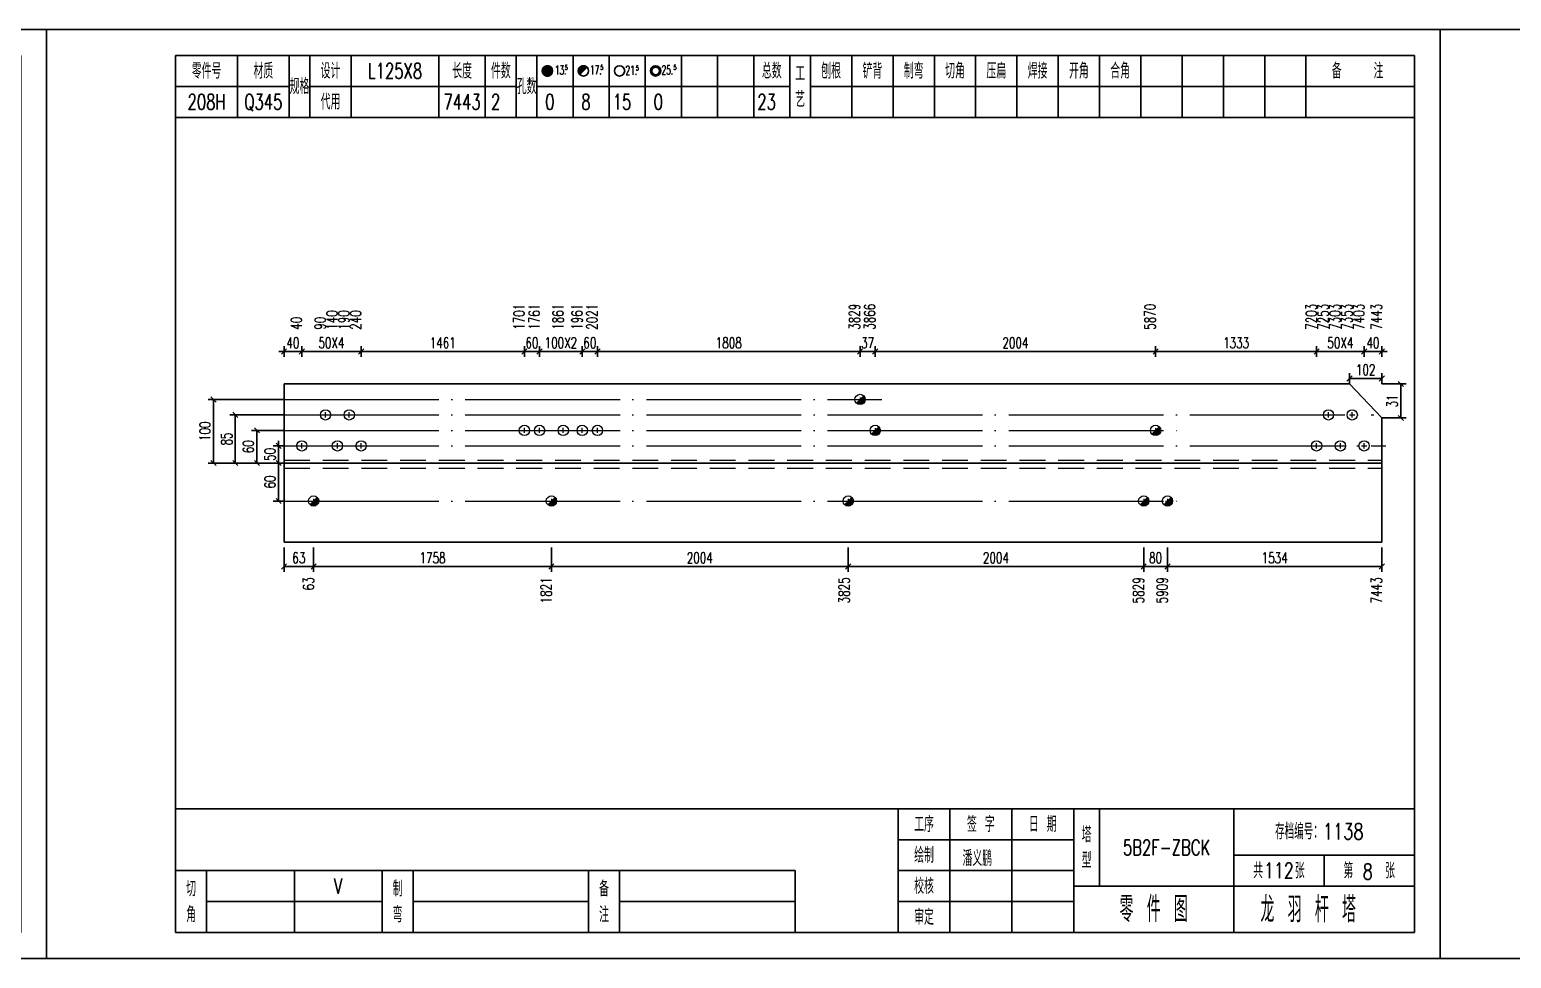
# Model space of a CAD drawing. Header units: millimetres. Extents: x 0 to 30240, y -10896 to -1348.
# Drawn here: x 1886.7 to 2173.8, y -2069 to -1889 of the extents above; entities that cross this region are included whole.
import ezdxf
from ezdxf.enums import TextEntityAlignment as Align

# ---------------------------------------------------------------- set-up
doc = ezdxf.new("R2010")
doc.units = ezdxf.units.MM
doc.header["$LTSCALE"] = 20
doc.header["$PDMODE"] = 1
doc.linetypes.add('DASHDOT2X', pattern=[1.75, 1.5, -0.125, 0, -0.125])
doc.linetypes.add('HIDDEN', pattern=[0.375, 0.25, -0.125])
for name, color, linetype, lineweight in [('1', 7, 'Continuous', 25), ('11', 3, 'Continuous', 13), ('2', 1, 'HIDDEN', 13), ('5', 1, 'Continuous', 13), ('7', 2, 'DASHDOT2X', 13)]:
    doc.layers.add(name, color=color, linetype=linetype, lineweight=lineweight)
doc.styles.get("Standard").update_dxf_attribs({"font": 'simplex', "width": 0.7, "bigfont": 'gbhzfs.shx'})
doc.styles.add('SYMBOL_TXT', font='txt.shx', dxfattribs={"width": 0.6})
doc.styles.add('TITLE_TXT', font='simplex.shx', dxfattribs={"width": 0.75, "height": 2.5, "bigfont": 'gbhzfs.shx'})
doc.dimstyles.get("Standard").update_dxf_attribs({"dimtxt": 2.1, "dimasz": 1, "dimexe": 1.05, "dimexo": 0, "dimgap": 0.63, "dimtad": 1, "dimzin": 0, "dimdsep": 46, "dimtxsty": 'standard', "dimblk": 'OBLIQUE', "dimblk1": 'OBLIQUE', "dimblk2": 'OBLIQUE', "dimcen": 0.09, "dimadec": 0, "dimazin": 0, "dimtfac": 1, "dimtdec": 1, "dimtix": 1, "dimtmove": 0, "dimatfit": 3, "dimfxl": 0, "dimtolj": 1, "dimtzin": 0, "dimarcsym": 0})
pattern_1 = [(0, (-3, 0), (0, 0.0125), [])]

# ---------------------------------------------------------------- blocks, each defined once
blk = doc.blocks.new('M12_HOLE')
h = blk.add_hatch()
h.set_pattern_fill('LINE', scale=0.1, style=0)
h.set_pattern_definition(pattern_1)
h.paths.add_polyline_path([(-5, 0, 1), (-1, 0, 1)])
at = {"color": 7}
blk.add_circle((-3, 0), 2, dxfattribs=at)
at = {"color": 7, "attachment_point": 1, "style": 'SYMBOL_TXT'}
for s, insert, char_height, width in [('13\\f??|b0|i0|c0|p54;.', (-0.12, 2.11), 3.5, 5.7075), ('5', (3.74, 2.26), 1.8, 2.9309)]:
    blk.add_mtext(s, dxfattribs=dict(at, insert=insert, char_height=char_height, width=width))
blk = doc.blocks.new('M16_HOLE')
h = blk.add_hatch()
h.set_pattern_fill('LINE', scale=0.1, style=0)
h.set_pattern_definition(pattern_1)
h.paths.add_polyline_path([(-1.59, 1.41, 0.668179), (-5, 0, 0.198912), (-4.41, -1.41)])
at = {"color": 7}
blk.add_circle((-3, 0), 2, dxfattribs=at)
at = {"color": 7, "attachment_point": 1, "style": 'SYMBOL_TXT'}
for s, insert, char_height, width in [('17.', (-0.44, 2.13), 3.5, 6.3164), ('5', (3.56, 2.25), 1.8, 1.822)]:
    blk.add_mtext(s, dxfattribs=dict(at, insert=insert, char_height=char_height, width=width))
blk = doc.blocks.new('M20_HOLE')
at = {"color": 7}
blk.add_circle((-3, 0), 2, dxfattribs=at)
at = {"color": 7, "attachment_point": 1, "style": 'SYMBOL_TXT'}
for s, insert, char_height, width in [('21.', (-0.69, 2.01), 3.5, 6.0735), ('5', (3.32, 2.01), 1.8, 1.4576)]:
    blk.add_mtext(s, dxfattribs=dict(at, insert=insert, char_height=char_height, width=width))
blk = doc.blocks.new('M24_HOLE')
at = {"color": 7}
for radius in [2, 1.5]:
    blk.add_circle((-3, 0), radius, dxfattribs=at)
at = {"color": 7, "attachment_point": 1, "style": 'SYMBOL_TXT'}
for s, insert, char_height, width in [('25.', (-0.69, 2.13), 3.5, 2.4294), ('5', (3.93, 2.25), 1.8, 1.9435)]:
    blk.add_mtext(s, dxfattribs=dict(at, insert=insert, char_height=char_height, width=width))
blk = doc.blocks.new('JgCard')
for p, q in [((270, 180), (0, 180)), ((0, 180), (0, 0)), ((270, 0), (270, 180)), ((265, 175), (25, 175)), ((25, 175), (25, 5)), ((37, 175), (37, 163)), ((47, 175), (47, 163)), ((51, 175), (51, 163)), ((59, 175), (59, 163)), ((76, 175), (76, 163)), ((85, 175), (85, 163)), ((91, 175), (91, 163)), ((95, 175), (95, 163)), ((102, 175), (102, 163)), ((109, 175), (109, 163)), ((116, 175), (116, 163)), ((123, 175), (123, 163)), ((130, 175), (130, 163)), ((137, 175), (137, 163)), ((144, 175), (144, 163)), ((148, 175), (148, 163)), ((156, 175), (156, 163)), ((164, 175), (164, 163)), ((172, 175), (172, 163)), ((180, 175), (180, 163)), ((188, 175), (188, 163)), ((196, 175), (196, 163)), ((204, 175), (204, 163)), ((212, 175), (212, 163)), ((220, 175), (220, 163)), ((228, 175), (228, 163)), ((236, 175), (236, 163)), ((244, 175), (244, 163)), ((265, 5), (265, 175)), ((25, 169), (47, 169)), ((51, 169), (91, 169)), ((95, 169), (144, 169)), ((148, 169), (265, 169)), ((25, 163), (265, 163)), ((25, 29), (265, 29)), ((165, 5), (165, 29)), ((175, 5), (175, 29)), ((187, 5), (187, 29)), ((199, 5), (199, 29)), ((204, 29), (204, 14)), ((230, 5), (230, 29)), ((165, 23), (199, 23)), ((230, 20), (265, 20)), ((247.5, 20), (247.5, 14)), ((25, 17), (145, 17)), ((31, 5), (31, 17)), ((48, 17), (48, 5)), ((65, 5), (65, 17)), ((71, 5), (71, 17)), ((105, 5), (105, 17)), ((111, 5), (111, 17)), ((145, 5), (145, 17)), ((165, 17), (199, 17)), ((199, 14), (265, 14)), ((31, 11), (65, 11)), ((71, 11), (105, 11)), ((111, 11), (145, 11)), ((165, 11), (199, 11)), ((25, 5), (265, 5)), ((0, 0), (270, 0))]:
    blk.add_line(p, q)
blk.add_lwpolyline([(96.03, 171.99, -1), (98.03, 171.99, -1)], format="xyb", close=True)
blk.add_point((145, 96))
at = {"xscale": 0.5, "yscale": 0.5, "zscale": 0.5}
for name, p in [('M12_HOLE', (98.53, 171.99)), ('M16_HOLE', (105.5, 172)), ('M20_HOLE', (112.5, 172)), ('M24_HOLE', (119.5, 172))]:
    blk.add_blockref(name, p, dxfattribs=at)
at = {"style": 'TITLE_TXT', "width": 0.75}
for s, height, p in [('存档编号：1138', 3.076, (238.02, 23.07)), ('潘义鹏', 3, (177.45, 17.91)), ('龙 羽 杆 塔', 5, (235.17, 6.97))]:
    blk.add_text(s, height=height, dxfattribs=at).set_placement(p)
at = {"attachment_point": 5, "style": 'TITLE_TXT'}
for s, insert, char_height, width in [('零件号', (31, 172), 3, 15), ('材质', (42, 172), 3, 8), ('设计', (55, 172), 3, 8), ('长度', (80.5, 172), 3, 8), ('件数', (88, 172), 3, 6), ('总数', (140.5, 172), 3, 7), ('工\\P艺', (146, 169), 3, 4), ('刨根', (152, 172), 3, 8), ('铲背', (160, 172), 3, 8), ('制弯', (168, 172), 3, 8), ('切角', (176, 172), 3, 8), ('压扁', (184, 172), 3, 8), ('焊接', (192, 172), 3, 8), ('开角', (200, 172), 3, 8), ('合角', (208, 172), 3, 8), ('备    注', (254, 172), 3, 22), ('规格', (49, 169), 3, 4), ('孔数', (93, 169), 3, 4), ('代用', (55, 166), 3, 8), ('工序', (170, 26), 3, 10), ('签 字', (181, 26), 3, 12), ('日 期', (193, 26), 3, 12), ('塔\\P型', (201.5, 21.5), 3, 5), ('绘制', (170, 20), 3, 10), ('共    张', (238.75, 17), 3, 17.5), ('第    张', (256.25, 17), 3, 17.5), ('切\\P角', (28, 11), 3, 6), ('制\\P弯', (68, 11), 3, 6), ('备\\P注', (108, 11), 3, 6), ('校核', (170, 14), 3, 10), ('零 件 图', (214.5, 9.5), 5, 31), ('审定', (170, 8), 3, 10)]:
    blk.add_mtext(s, dxfattribs=dict(at, insert=insert, char_height=char_height, width=width))
blk = doc.blocks.new('M16')
for p, q in [((-0.71, -0.71), (0.71, 0.71)), ((-0.4, 0), (0.4, 0)), ((0, 0.4), (0, -0.4))]:
    blk.add_line(p, q)
blk.add_circle((0, 0), 1)
for radius in [0.8, 0.6, 0.4, 0.2]:
    blk.add_arc((0, 0), radius, 225, 45)
blk = doc.blocks.new('M20')
for p, q in [((-0.5, 0), (0.5, 0)), ((0, -0.5), (0, 0.5))]:
    blk.add_line(p, q)
blk.add_circle((0, 0), 1)
blk = doc.blocks.new('_Oblique')
at = {"color": 0, "linetype": 'ByBlock', "lineweight": -2}
blk.add_line((-0.5, -0.5), (0.5, 0.5), dxfattribs=at)
blk = doc.blocks.new('*D1103')
at = {"layer": '11', "color": 0, "lineweight": -2}
for p, q in [((1936, -1951.34), (1935, -1951.34)), ((1936, -1952.39), (1936, -1950.29)), ((1936, -1951.34), (1939.44, -1951.34)), ((1939.44, -1952.39), (1939.44, -1950.29)), ((1939.44, -1951.34), (1940.44, -1951.34))]:
    blk.add_line(p, q, dxfattribs=at)
at = {"layer": 'Defpoints', "color": 0}
for p in [(1939.44, -1951.34), (1936, -1952.39), (1939.44, -1952.39)]:
    blk.add_point(p, dxfattribs=at)
at = {"layer": '11', "color": 0, "lineweight": -2}
blk.add_blockref('_Oblique', (1936, -1951.34), dxfattribs=at)
at = {"layer": '11', "color": 0, "lineweight": -2, "rotation": 180}
blk.add_blockref('_Oblique', (1939.44, -1951.34), dxfattribs=at)
at = {"layer": '11', "color": 0, "insert": (1937.72, -1949.66), "char_height": 2.1, "attachment_point": 5}
blk.add_mtext('\\A1;40', dxfattribs=at)
blk = doc.blocks.new('*D1106')
at = {"layer": '11', "color": 0, "lineweight": -2}
for p, q in [((1982.56, -1951.34), (1981.56, -1951.34)), ((1982.56, -1952.39), (1982.56, -1950.29)), ((1982.56, -1951.34), (1985.5, -1951.34)), ((1985.5, -1952.39), (1985.5, -1950.29)), ((1985.5, -1951.34), (1986.5, -1951.34))]:
    blk.add_line(p, q, dxfattribs=at)
at = {"layer": 'Defpoints', "color": 0}
for p in [(1985.5, -1951.34), (1982.56, -1952.39), (1985.5, -1952.39)]:
    blk.add_point(p, dxfattribs=at)
at = {"layer": '11', "color": 0, "lineweight": -2}
blk.add_blockref('_Oblique', (1982.56, -1951.34), dxfattribs=at)
at = {"layer": '11', "color": 0, "lineweight": -2, "rotation": 180}
blk.add_blockref('_Oblique', (1985.5, -1951.34), dxfattribs=at)
at = {"layer": '11', "color": 0, "insert": (1984.03, -1949.66), "char_height": 2.1, "attachment_point": 5}
blk.add_mtext('\\A1;60', dxfattribs=at)
blk = doc.blocks.new('*D1108')
at = {"layer": '11', "color": 0, "lineweight": -2}
for p, q in [((1993.78, -1951.34), (1992.78, -1951.34)), ((1993.78, -1952.39), (1993.78, -1950.29)), ((1993.78, -1951.34), (1996.72, -1951.34)), ((1996.72, -1952.39), (1996.72, -1950.29)), ((1996.72, -1951.34), (1997.72, -1951.34))]:
    blk.add_line(p, q, dxfattribs=at)
at = {"layer": 'Defpoints', "color": 0}
for p in [(1996.72, -1951.34), (1993.78, -1952.39), (1996.72, -1952.39)]:
    blk.add_point(p, dxfattribs=at)
at = {"layer": '11', "color": 0, "lineweight": -2}
blk.add_blockref('_Oblique', (1993.78, -1951.34), dxfattribs=at)
at = {"layer": '11', "color": 0, "lineweight": -2, "rotation": 180}
blk.add_blockref('_Oblique', (1996.72, -1951.34), dxfattribs=at)
at = {"layer": '11', "color": 0, "insert": (1995.25, -1949.66), "char_height": 2.1, "attachment_point": 5}
blk.add_mtext('\\A1;60', dxfattribs=at)
blk = doc.blocks.new('*D1110')
at = {"layer": '11', "color": 0, "lineweight": -2}
for p, q in [((2047.6, -1951.34), (2046.6, -1951.34)), ((2047.6, -1952.39), (2047.6, -1950.29)), ((2047.6, -1951.34), (2050.54, -1951.34)), ((2050.54, -1952.39), (2050.54, -1950.29)), ((2050.54, -1951.34), (2051.54, -1951.34))]:
    blk.add_line(p, q, dxfattribs=at)
at = {"layer": 'Defpoints', "color": 0}
for p in [(2050.54, -1951.34), (2047.6, -1952.39), (2050.54, -1952.39)]:
    blk.add_point(p, dxfattribs=at)
at = {"layer": '11', "color": 0, "lineweight": -2}
blk.add_blockref('_Oblique', (2047.6, -1951.34), dxfattribs=at)
at = {"layer": '11', "color": 0, "lineweight": -2, "rotation": 180}
blk.add_blockref('_Oblique', (2050.54, -1951.34), dxfattribs=at)
at = {"layer": '11', "color": 0, "insert": (2049.07, -1949.66), "char_height": 2.1, "attachment_point": 5}
blk.add_mtext('\\A1;37', dxfattribs=at)
blk = doc.blocks.new('*D1114')
at = {"layer": '11', "color": 0, "lineweight": -2}
for p, q in [((2145.26, -1951.34), (2144.26, -1951.34)), ((2145.26, -1952.39), (2145.26, -1950.29)), ((2145.26, -1951.34), (2148.7, -1951.34)), ((2148.7, -1952.39), (2148.7, -1950.29)), ((2148.7, -1951.34), (2149.7, -1951.34))]:
    blk.add_line(p, q, dxfattribs=at)
at = {"layer": 'Defpoints', "color": 0}
for p in [(2148.7, -1951.34), (2145.26, -1952.39), (2148.7, -1952.39)]:
    blk.add_point(p, dxfattribs=at)
at = {"layer": '11', "color": 0, "lineweight": -2}
blk.add_blockref('_Oblique', (2145.26, -1951.34), dxfattribs=at)
at = {"layer": '11', "color": 0, "lineweight": -2, "rotation": 180}
blk.add_blockref('_Oblique', (2148.7, -1951.34), dxfattribs=at)
at = {"layer": '11', "color": 0, "insert": (2146.98, -1949.66), "char_height": 2.1, "attachment_point": 5}
blk.add_mtext('\\A1;40', dxfattribs=at)
blk = doc.blocks.new('*D1116')
at = {"layer": '11', "color": 0, "lineweight": -2}
for p, q in [((2142.43, -1957.64), (2142.43, -1955.54)), ((2148.7, -1956.59), (2142.43, -1956.59)), ((2148.7, -1957.64), (2148.7, -1955.54))]:
    blk.add_line(p, q, dxfattribs=at)
at = {"layer": 'Defpoints', "color": 0}
for p in [(2142.43, -1956.59), (2142.43, -1957.64), (2148.7, -1957.64)]:
    blk.add_point(p, dxfattribs=at)
at = {"layer": '11', "color": 0, "lineweight": -2, "rotation": 180}
blk.add_blockref('_Oblique', (2142.43, -1956.59), dxfattribs=at)
at = {"layer": '11', "color": 0, "lineweight": -2}
blk.add_blockref('_Oblique', (2148.7, -1956.59), dxfattribs=at)
at = {"layer": '11', "color": 0, "insert": (2145.57, -1954.91), "char_height": 2.1, "attachment_point": 5}
blk.add_mtext('\\A1;102', dxfattribs=at)
blk = doc.blocks.new('*D1118')
at = {"layer": '1', "color": 0, "lineweight": -2}
for p, q in [((1934.95, -1969.64), (1934.95, -1968.64)), ((1935.95, -1969.64), (1933.9, -1969.64)), ((1934.95, -1972.97), (1934.95, -1969.64)), ((1935.95, -1972.97), (1933.9, -1972.97)), ((1934.95, -1972.97), (1934.95, -1973.97))]:
    blk.add_line(p, q, dxfattribs=at)
at = {"layer": 'Defpoints', "color": 0}
for p in [(1934.95, -1969.64), (1935.95, -1969.64), (1935.95, -1972.97)]:
    blk.add_point(p, dxfattribs=at)
at = {"layer": '1', "color": 0, "lineweight": -2}
for p, rotation in [((1934.95, -1969.64), 270), ((1934.95, -1972.97), 90)]:
    blk.add_blockref('_Oblique', p, dxfattribs=dict(at, rotation=rotation))
at = {"layer": '1', "color": 0, "insert": (1933.27, -1971.3), "char_height": 2.1, "attachment_point": 5, "rotation": 90}
blk.add_mtext('\\A1;50', dxfattribs=at)

msp = doc.modelspace()

# ---------------------------------------------------------------- linework, layer by layer
at = {"layer": '1'}
for p, q in [((1936, -1957.636), (1936, -1988.296)), ((1936, -1957.636), (2142.43, -1957.636)), ((2142.43, -1957.636), (2148.7, -1964.236)), ((2148.7, -1972.966), (2148.7, -1964.236)), ((1936, -1972.966), (2148.7, -1972.966)), ((2148.7, -1988.296), (2148.7, -1972.966)), ((1936, -1988.296), (2148.7, -1988.296))]:
    msp.add_line(p, q, dxfattribs=at)
at = {"layer": '2'}
for p, q in [((1936, -1972.433), (2148.7, -1972.433)), ((1936, -1973.947), (2148.7, -1973.947))]:
    msp.add_line(p, q, dxfattribs=at)
at = {"layer": '7'}
for p, q in [((1936, -1960.636), (2051.801, -1960.636)), ((1936, -1963.636), (2147.16, -1963.636)), ((1936, -1966.636), (2109.066, -1966.636)), ((1936, -1969.636), (2149.46, -1969.636)), ((1936, -1980.324), (2111.366, -1980.324))]:
    msp.add_line(p, q, dxfattribs=at)

# ---------------------------------------------------------------- block references
at = {"layer": '1'}
for p in [(1620, -2068.966), (1890, -2068.966), (2160, -2068.966)]:
    msp.add_blockref('JgCard', p, dxfattribs=at)
at = {"layer": '5'}
for name, p in [('M16', (2047.601, -1960.636)), ('M20', (1944.04, -1963.636)), ('M20', (1948.64, -1963.636)), ('M20', (2138.36, -1963.636)), ('M20', (2142.96, -1963.636)), ('M20', (1982.564, -1966.636)), ('M20', (1985.504, -1966.636)), ('M20', (1990.104, -1966.636)), ('M20', (1993.779, -1966.636)), ('M20', (1996.719, -1966.636)), ('M16', (2050.541, -1966.636)), ('M16', (2104.866, -1966.636)), ('M20', (1939.44, -1969.636)), ('M20', (1946.34, -1969.636)), ('M20', (1950.94, -1969.636)), ('M20', (2136.06, -1969.636)), ('M20', (2140.66, -1969.636)), ('M20', (2145.26, -1969.636)), ('M16', (1941.74, -1980.324)), ('M16', (1987.804, -1980.324)), ('M16', (2045.301, -1980.324)), ('M16', (2102.566, -1980.324)), ('M16', (2107.166, -1980.324))]:
    msp.add_blockref(name, p, dxfattribs=at)

# ---------------------------------------------------------------- texts
at = {"style": 'TITLE_TXT', "width": 0.75}
for s, p in [('112', (2125.855, -2053.439)), ('8', (2145.003, -2053.654))]:
    msp.add_text(s, height=3, dxfattribs=at).set_placement(p)
at = {"layer": '1', "width": 0.7}
for s, p in [('L125X8', (1957.5, -1896.966)), ('208H', (1921, -1902.966)), ('Q345', (1932, -1902.966)), ('7443', (1970.5, -1902.966)), ('2', (1977, -1902.966)), ('0', (1987.5, -1902.966)), ('8', (1994.5, -1902.966)), ('15', (2001.5, -1902.966)), ('0', (2008.5, -1902.966)), ('23', (2029.5, -1902.966)), ('V', (1946.5, -2054.966))]:
    msp.add_text(s, height=3, dxfattribs=at).set_placement(p, align=Align.MIDDLE_CENTER)
for s, p in [('1701', (1982.587, -1947.136)), ('1761', (1985.522, -1947.136)), ('1861', (1990.121, -1947.136)), ('1961', (1993.802, -1947.136)), ('2021', (1996.732, -1947.136)), ('3829', (2047.569, -1947.136)), ('3866', (2050.5, -1947.136)), ('5870', (2104.839, -1947.136)), ('7203', (2136.082, -1947.136)), ('7253', (2138.382, -1947.136)), ('7303', (2140.682, -1947.136)), ('7353', (2142.982, -1947.136)), ('7403', (2145.301, -1947.136)), ('7443', (2148.7, -1947.136)), ('40', (1939.44, -1947.136)), ('90', (1944.04, -1947.136)), ('140', (1946.34, -1947.136)), ('190', (1948.64, -1947.136)), ('240', (1950.94, -1947.136))]:
    msp.add_text(s, height=2.1, rotation=90, dxfattribs=at).set_placement(p)
for s, p in [('63', (1941.781, -1995.121)), ('1821', (1987.831, -1995.121)), ('3825', (2045.578, -1995.121)), ('5829', (2102.593, -1995.121)), ('5909', (2107.176, -1995.121)), ('7443', (2148.7, -1995.121))]:
    msp.add_text(s, height=2.1, rotation=90, dxfattribs=at).set_placement(p, align=Align.RIGHT)
at = {"layer": '1', "insert": (2107, -2047.466), "char_height": 3, "width": 26, "attachment_point": 5}
msp.add_mtext('5B2F-ZBCK', dxfattribs=at)

# ---------------------------------------------------------------- dimensions: what is measured, and where the dimension line sits
at = {"layer": '1'}
for base, p1, p2, text in [((1922.35, -1960.636), (1935.95, -1972.966), (1935.95, -1960.636), '100'), ((1926.55, -1963.636), (1935.95, -1972.966), (1935.95, -1963.636), '85'), ((1930.75, -1966.636), (1935.95, -1972.966), (1935.95, -1966.636), '60'), ((1934.95, -1972.966), (1935.95, -1980.324), (1935.95, -1972.966), '60')]:
    msp.add_linear_dim(base=base, p1=p1, p2=p2, angle=90, text=text, dimstyle='standard', dxfattribs=at).render()
dim = msp.add_linear_dim(base=(1934.95, -1969.636), p1=(1935.95, -1972.966), p2=(1935.95, -1969.636), angle=90, text='50', dimstyle='standard', dxfattribs=at)
dim.commit()
dim.dimension.update_dxf_attribs({"geometry": '*D1118', "text_midpoint": (1933.27, -1971.301)})
at = {"layer": '11'}
for base, p1, p2, text, picture, middle in [((1939.44, -1951.336), (1936, -1952.386), (1939.44, -1952.386), '40', '*D1103', (1937.72, -1949.656)), ((1985.504, -1951.336), (1982.564, -1952.386), (1985.504, -1952.386), '60', '*D1106', (1984.034, -1949.656)), ((1996.719, -1951.336), (1993.779, -1952.386), (1996.719, -1952.386), '60', '*D1108', (1995.249, -1949.656)), ((2050.541, -1951.336), (2047.601, -1952.386), (2050.541, -1952.386), '37', '*D1110', (2049.071, -1949.656)), ((2148.7, -1951.336), (2145.26, -1952.386), (2148.7, -1952.386), '40', '*D1114', (2146.98, -1949.656)), ((2142.43, -1956.586), (2148.7, -1957.636), (2142.43, -1957.636), '102', '*D1116', (2145.565, -1954.906))]:
    dim = msp.add_linear_dim(base=base, p1=p1, p2=p2, text=text, dimstyle='standard', dxfattribs=at)
    dim.commit()
    dim.dimension.update_dxf_attribs({"geometry": picture, "text_midpoint": middle})
for base, p1, p2, text in [((1950.94, -1951.336), (1939.44, -1952.386), (1950.94, -1952.386), '50X4'), ((1982.564, -1951.336), (1950.94, -1952.386), (1982.564, -1952.386), '1461'), ((1993.779, -1951.336), (1985.504, -1952.386), (1993.779, -1952.386), '100X2'), ((2047.601, -1951.336), (1996.719, -1952.386), (2047.601, -1952.386), '1808'), ((2104.866, -1951.336), (2050.541, -1952.386), (2104.866, -1952.386), '2004'), ((2136.06, -1951.336), (2104.866, -1952.386), (2136.06, -1952.386), '1333'), ((2145.26, -1951.336), (2136.06, -1952.386), (2145.26, -1952.386), '50X4'), ((1941.74, -1993.021), (1936, -1989.346), (1941.74, -1989.346), '63'), ((1987.804, -1993.021), (1941.74, -1989.346), (1987.804, -1989.346), '1758'), ((2045.301, -1993.021), (1987.804, -1989.346), (2045.301, -1989.346), '2004'), ((2102.566, -1993.021), (2045.301, -1989.346), (2102.566, -1989.346), '2004'), ((2107.166, -1993.021), (2102.566, -1989.346), (2107.166, -1989.346), '80'), ((2148.7, -1993.021), (2107.166, -1989.346), (2148.7, -1989.346), '1534')]:
    msp.add_linear_dim(base=base, p1=p1, p2=p2, text=text, dimstyle='standard', dxfattribs=at).render()
msp.add_linear_dim(base=(2152.375, -1957.636), p1=(2148.7, -1964.236), p2=(2148.7, -1957.636), angle=90, text='31', dimstyle='standard', dxfattribs=at).render()

doc.saveas('drawing.dxf')
